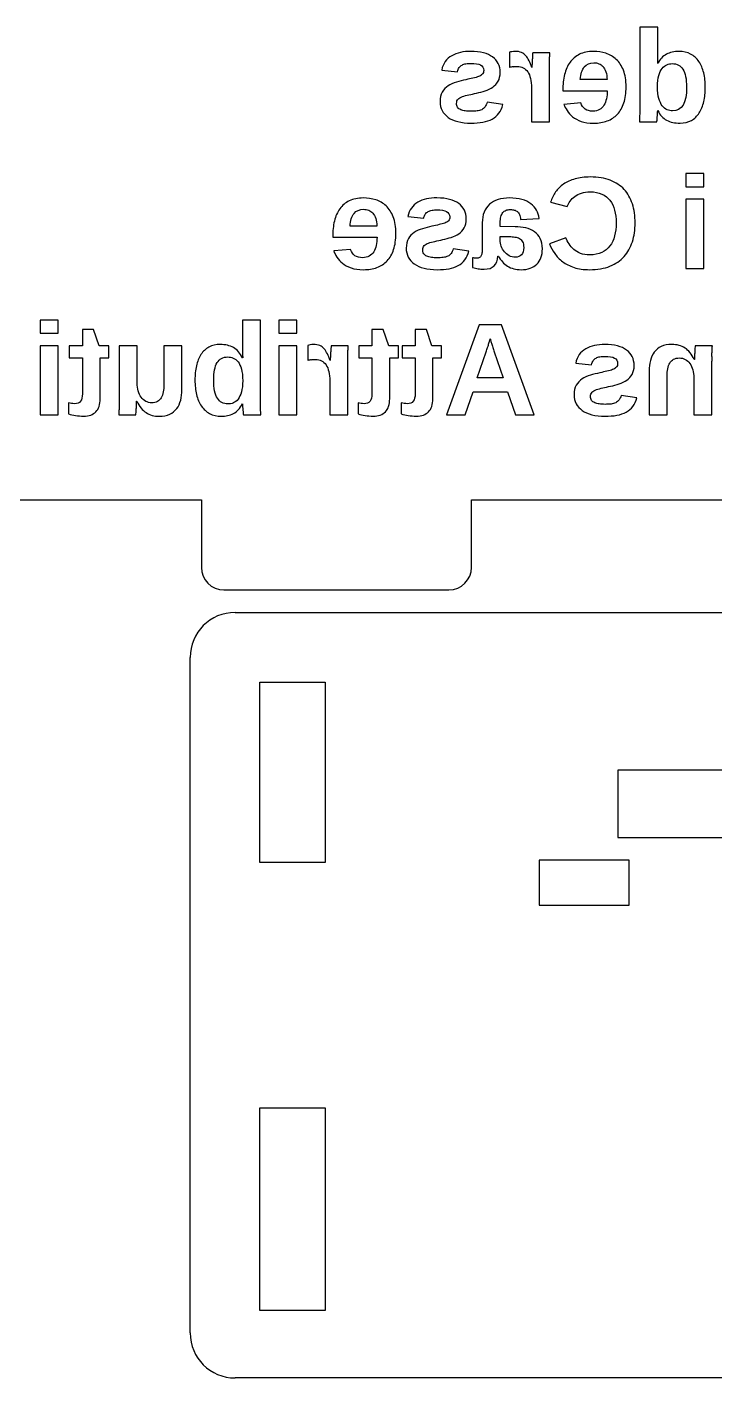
# Model space of a CAD drawing. Header units: millimetres. Extents: x 0 to 185, y 0 to 138.
# Drawn here: x 105 to 135.5, y 0 to 60 of the extents above; entities that cross this region are included whole.
import ezdxf

# ---------------------------------------------------------------- set-up
doc = ezdxf.new("R2010")
doc.units = ezdxf.units.MM
doc.layers.get('0').update_dxf_attribs({"linetype": 'CONTINUOUS', "true_color": 0xffffff})
doc.layers.add('connector cutout', color=1, linetype='CONTINUOUS', true_color=0xff0000)
doc.layers.add('text', color=2, linetype='CONTINUOUS', true_color=0xffff00)

msp = doc.modelspace()

# ---------------------------------------------------------------- linework, layer by layer
for p, q in [((94, 39), (112.7, 39)), ((112.7, 39), (112.7, 36)), ((124.7, 39), (153.3, 39)), ((124.7, 36), (124.7, 39)), ((113.7, 35), (123.7, 35)), ((114.2, 34), (182.2, 34)), ((112.2, 2), (112.2, 32)), ((115.3, 22.9), (115.3, 30.9)), ((115.3, 30.9), (118.2, 30.9)), ((118.2, 30.9), (118.2, 22.9)), ((118.2, 22.9), (115.3, 22.9)), ((115.3, 3), (115.3, 12)), ((115.3, 12), (118.2, 12)), ((118.2, 12), (118.2, 3)), ((118.2, 3), (115.3, 3)), ((182.2, 0), (114.2, 0))]:
    msp.add_line(p, q)
for centre, radius, start, end in [((113.7, 36), 1, 180, 270), ((123.7, 36), 1, 270, 0), ((114.2, 32), 2, 90, 180), ((114.2, 2), 2, 180, 270)]:
    msp.add_arc(centre, radius, start, end)
at = {"layer": 'connector cutout'}
for p, q in [((159.2, 27), (131.2, 27)), ((131.2, 27), (131.2, 24)), ((131.2, 24), (158.2, 24)), ((131.7, 23), (127.7, 23)), ((127.7, 23), (127.7, 21)), ((131.7, 21), (131.7, 23)), ((127.7, 21), (131.7, 21))]:
    msp.add_line(p, q, dxfattribs=at)
at = {"layer": 'text'}
for p, q in [((132.978, 60), (132.18, 60)), ((132.18, 60), (132.18, 56.456)), ((132.978, 58.879), (132.978, 60)), ((126.392, 58.876), (126.392, 58.208)), ((128.183, 58.859), (127.423, 58.859)), ((127.386, 58.203), (127.375, 58.203)), ((132.978, 58.373), (132.972, 58.373)), ((123.375, 58.089), (124.082, 58.015)), ((128.161, 55.787), (128.161, 58.137)), ((130.723, 57.669), (129.531, 57.669)), ((127.363, 57.294), (127.363, 55.787)), ((128.758, 57.192), (128.758, 57.169)), ((128.758, 57.169), (130.729, 57.169)), ((126.095, 56.553), (125.394, 56.658)), ((129.556, 56.63), (128.804, 56.565)), ((132.972, 56.286), (132.983, 56.286)), ((127.363, 55.787), (128.161, 55.787)), ((132.157, 55.787), (132.929, 55.787)), ((135.027, 53.492), (134.229, 53.492)), ((134.229, 53.492), (134.229, 52.904)), ((135.027, 52.904), (135.027, 53.492)), ((134.229, 52.904), (135.027, 52.904)), ((128.217, 52.226), (128.956, 52.024)), ((135.027, 52.351), (134.229, 52.351)), ((134.229, 52.351), (134.229, 49.279)), ((135.027, 49.279), (135.027, 52.351)), ((120.497, 51.161), (119.304, 51.161)), ((121.87, 51.581), (122.577, 51.507)), ((125.179, 51.306), (125.179, 50.187)), ((125.976, 51.142), (125.976, 51.298)), ((126.638, 51.13), (125.976, 51.142)), ((126.879, 51.456), (127.711, 51.496)), ((118.532, 50.684), (118.532, 50.661)), ((118.532, 50.661), (120.502, 50.661)), ((125.976, 50.701), (126.385, 50.695)), ((125.976, 50.545), (125.976, 50.701)), ((128.896, 50.641), (128.166, 50.366)), ((119.33, 50.122), (118.577, 50.057)), ((124.589, 50.045), (123.888, 50.15)), ((125.877, 49.827), (125.894, 49.827)), ((124.75, 49.75), (124.75, 49.318)), ((134.229, 49.279), (135.027, 49.279)), ((106.338, 46.984), (105.54, 46.984)), ((105.54, 46.984), (105.54, 46.396)), ((106.338, 46.396), (106.338, 46.984)), ((115.321, 46.984), (114.523, 46.984)), ((114.523, 46.984), (114.523, 45.809)), ((115.321, 43.472), (115.321, 46.984)), ((116.934, 46.984), (116.136, 46.984)), ((116.136, 46.984), (116.136, 46.396)), ((116.934, 46.396), (116.934, 46.984)), ((105.54, 46.396), (106.338, 46.396)), ((107.913, 46.564), (107.414, 46.564)), ((107.414, 46.564), (107.414, 45.843)), ((108.164, 45.843), (107.913, 46.564)), ((116.136, 46.396), (116.934, 46.396)), ((120.777, 46.564), (120.277, 46.564)), ((120.277, 46.564), (120.277, 45.843)), ((121.027, 45.843), (120.777, 46.564)), ((122.695, 46.564), (122.196, 46.564)), ((122.196, 46.564), (122.196, 45.843)), ((122.945, 45.843), (122.695, 46.564)), ((125.039, 46.771), (123.585, 42.771)), ((126.027, 46.771), (125.039, 46.771)), ((127.486, 42.771), (126.027, 46.771)), ((106.338, 45.843), (105.54, 45.843)), ((105.54, 45.843), (105.54, 42.771)), ((106.338, 42.771), (106.338, 45.843)), ((107.414, 45.843), (106.832, 45.843)), ((106.832, 45.843), (106.832, 45.303)), ((108.592, 45.843), (108.164, 45.843)), ((108.592, 45.303), (108.592, 45.843)), ((109.847, 45.843), (109.049, 45.843)), ((109.049, 45.843), (109.049, 43.458)), ((109.847, 44.196), (109.847, 45.843)), ((111.834, 45.843), (111.037, 45.843)), ((111.037, 45.843), (111.037, 44.119)), ((111.834, 43.892), (111.834, 45.843)), ((116.934, 45.843), (116.136, 45.843)), ((116.136, 45.843), (116.136, 42.771)), ((116.934, 42.771), (116.934, 45.843)), ((117.433, 45.86), (117.433, 45.192)), ((119.224, 45.843), (118.464, 45.843)), ((120.277, 45.843), (119.695, 45.843)), ((119.695, 45.843), (119.695, 45.303)), ((121.455, 45.843), (121.027, 45.843)), ((121.455, 45.303), (121.455, 45.843)), ((122.196, 45.843), (121.613, 45.843)), ((121.613, 45.843), (121.613, 45.303)), ((123.374, 45.843), (122.945, 45.843)), ((123.374, 45.303), (123.374, 45.843)), ((135.401, 45.843), (134.641, 45.843)), ((106.832, 45.303), (107.414, 45.303)), ((107.414, 45.303), (107.414, 43.708)), ((108.203, 43.492), (108.203, 45.303)), ((108.203, 45.303), (108.592, 45.303)), ((114.534, 45.309), (114.523, 45.309)), ((118.427, 45.187), (118.415, 45.187)), ((119.201, 42.771), (119.201, 45.121)), ((119.695, 45.303), (120.277, 45.303)), ((120.277, 45.303), (120.277, 43.708)), ((121.066, 43.492), (121.066, 45.303)), ((121.066, 45.303), (121.455, 45.303)), ((121.613, 45.303), (122.196, 45.303)), ((122.196, 45.303), (122.196, 43.708)), ((122.985, 43.492), (122.985, 45.303)), ((122.985, 45.303), (123.374, 45.303)), ((124.957, 44.423), (125.351, 45.573)), ((125.711, 45.573), (126.106, 44.423)), ((129.329, 45.073), (130.036, 44.999)), ((134.604, 45.232), (134.592, 45.232)), ((135.379, 42.771), (135.379, 45.156)), ((126.106, 44.423), (124.957, 44.423)), ((132.593, 44.722), (132.593, 42.771)), ((133.389, 42.771), (133.389, 44.494)), ((134.581, 44.418), (134.581, 42.771)), ((118.404, 44.279), (118.404, 42.771)), ((106.797, 43.311), (106.797, 42.817)), ((109.821, 43.381), (109.835, 43.381)), ((114.523, 43.265), (114.529, 43.265)), ((119.661, 43.311), (119.661, 42.817)), ((121.579, 43.311), (121.579, 42.817)), ((124.414, 42.771), (124.769, 43.793)), ((124.769, 43.793), (126.293, 43.793)), ((126.293, 43.793), (126.648, 42.771)), ((132.048, 43.537), (131.347, 43.642)), ((105.54, 42.771), (106.338, 42.771)), ((109.027, 42.771), (109.787, 42.771)), ((114.569, 42.771), (115.343, 42.771)), ((116.136, 42.771), (116.934, 42.771)), ((118.404, 42.771), (119.201, 42.771)), ((123.585, 42.771), (124.414, 42.771)), ((126.648, 42.771), (127.486, 42.771)), ((132.593, 42.771), (133.389, 42.771)), ((134.581, 42.771), (135.379, 42.771))]:
    msp.add_line(p, q, dxfattribs=at)
for centre, radius, start, end in [((127.032, 55.316), 2.962, 99.41928, 102.47318), ((139.447, 57.855), 12.068, 176.66383, 177.60149), ((125.174, 50.487), 1.236, 256.10812, 261.47061), ((125.822, 45.807), 11.299, 179.98816, 180.88991), ((113.116, 49.763), 12.933, 341.09733, 342.03277), ((137.947, 49.763), 12.933, 197.96723, 198.90267), ((162.394, 46.999), 47.889, 181.82813, 182.02224), ((118.073, 42.3), 2.962, 99.41928, 102.47318), ((130.488, 44.84), 12.068, 176.66383, 177.60149), ((144.356, 44.947), 9.757, 176.35659, 177.42638), ((151.127, 45.153), 15.748, 179.2462, 179.98987), ((58.931, 45.524), 50.937, 357.21232, 357.41678)]:
    msp.add_arc(centre, radius, start, end, dxfattribs=at)
for points in [[(124.207, 58.871), (124.063, 58.84), (123.934, 58.791), (123.821, 58.724)], [(124.672, 58.918), (124.506, 58.918), (124.351, 58.903), (124.207, 58.871)], [(125.23, 58.854), (125.069, 58.897), (124.883, 58.918), (124.672, 58.918)], [(125.638, 58.67), (125.528, 58.75), (125.392, 58.812), (125.23, 58.854)], [(126.498, 58.905), (126.452, 58.897), (126.417, 58.887), (126.392, 58.876)], [(126.639, 58.918), (126.592, 58.918), (126.545, 58.914), (126.498, 58.905)], [(126.92, 58.868), (126.844, 58.901), (126.751, 58.918), (126.639, 58.918)], [(127.115, 58.726), (127.061, 58.788), (126.996, 58.835), (126.92, 58.868)], [(127.423, 58.859), (127.419, 58.836), (127.415, 58.797), (127.411, 58.741)], [(128.175, 58.741), (128.177, 58.795), (128.18, 58.834), (128.183, 58.859)], [(130.118, 58.915), (129.876, 58.915), (129.669, 58.873), (129.498, 58.789)], [(130.669, 58.833), (130.495, 58.888), (130.312, 58.915), (130.118, 58.915)], [(131.131, 58.564), (130.997, 58.688), (130.843, 58.778), (130.669, 58.833)], [(132.976, 58.731), (132.977, 58.782), (132.978, 58.831), (132.978, 58.879)], [(133.616, 58.884), (133.524, 58.863), (133.437, 58.831), (133.358, 58.788)], [(133.906, 58.915), (133.806, 58.915), (133.709, 58.905), (133.616, 58.884)], [(134.436, 58.796), (134.287, 58.876), (134.111, 58.915), (133.906, 58.915)], [(123.536, 58.467), (123.459, 58.362), (123.406, 58.237), (123.375, 58.089)], [(123.821, 58.724), (123.707, 58.657), (123.612, 58.571), (123.536, 58.467)], [(124.153, 58.199), (124.187, 58.247), (124.229, 58.285), (124.28, 58.313)], [(124.28, 58.313), (124.33, 58.342), (124.388, 58.361), (124.454, 58.372)], [(124.454, 58.372), (124.52, 58.382), (124.593, 58.387), (124.672, 58.387)], [(124.672, 58.387), (124.862, 58.387), (125.004, 58.363), (125.099, 58.315)], [(125.099, 58.315), (125.193, 58.266), (125.241, 58.185), (125.241, 58.072)], [(125.888, 58.377), (125.831, 58.492), (125.748, 58.589), (125.638, 58.67)], [(125.973, 57.987), (125.973, 58.133), (125.945, 58.263), (125.888, 58.377)], [(126.547, 58.238), (126.599, 58.247), (126.661, 58.251), (126.733, 58.251)], [(126.733, 58.251), (126.932, 58.251), (127.086, 58.171), (127.197, 58.01)], [(127.255, 58.502), (127.215, 58.59), (127.168, 58.665), (127.115, 58.726)], [(127.375, 58.203), (127.335, 58.314), (127.295, 58.414), (127.255, 58.502)], [(127.39, 58.36), (127.387, 58.295), (127.386, 58.243), (127.386, 58.203)], [(127.411, 58.741), (127.408, 58.685), (127.404, 58.624), (127.4, 58.558)], [(128.161, 58.137), (128.161, 58.204), (128.161, 58.274), (128.162, 58.347)], [(128.162, 58.347), (128.163, 58.421), (128.165, 58.492), (128.168, 58.559)], [(128.168, 58.559), (128.171, 58.626), (128.173, 58.687), (128.175, 58.741)], [(129.077, 58.435), (128.967, 58.284), (128.887, 58.103), (128.835, 57.892)], [(129.498, 58.789), (129.327, 58.705), (129.187, 58.587), (129.077, 58.435)], [(129.531, 57.669), (129.546, 57.917), (129.606, 58.103), (129.71, 58.227)], [(129.71, 58.227), (129.814, 58.351), (129.954, 58.413), (130.13, 58.413)], [(130.13, 58.413), (130.211, 58.413), (130.287, 58.399), (130.358, 58.372)], [(130.358, 58.372), (130.429, 58.344), (130.491, 58.301), (130.543, 58.241)], [(130.543, 58.241), (130.595, 58.181), (130.637, 58.104), (130.669, 58.01)], [(131.449, 58.078), (131.37, 58.278), (131.264, 58.44), (131.131, 58.564)], [(132.972, 58.373), (132.972, 58.392), (132.973, 58.42), (132.974, 58.457)], [(132.974, 58.457), (132.975, 58.494), (132.975, 58.536), (132.975, 58.583)], [(132.975, 58.583), (132.975, 58.631), (132.975, 58.68), (132.976, 58.731)], [(133.142, 58.62), (133.078, 58.552), (133.023, 58.47), (132.978, 58.373)], [(133.358, 58.788), (133.278, 58.744), (133.206, 58.688), (133.142, 58.62)], [(133.172, 58.162), (133.234, 58.24), (133.304, 58.295), (133.382, 58.326)], [(133.382, 58.326), (133.461, 58.357), (133.541, 58.373), (133.622, 58.373)], [(133.622, 58.373), (133.724, 58.373), (133.815, 58.353), (133.893, 58.313)], [(133.893, 58.313), (133.972, 58.274), (134.038, 58.211), (134.092, 58.126)], [(134.803, 58.465), (134.707, 58.606), (134.584, 58.717), (134.436, 58.796)], [(135.018, 57.962), (134.971, 58.156), (134.9, 58.324), (134.803, 58.465)], [(124.446, 57.658), (124.303, 57.627), (124.164, 57.592), (124.027, 57.551)], [(124.082, 58.015), (124.096, 58.089), (124.119, 58.15), (124.153, 58.199)], [(124.765, 57.73), (124.667, 57.71), (124.561, 57.686), (124.446, 57.658)], [(125.018, 57.801), (124.946, 57.774), (124.862, 57.75), (124.765, 57.73)], [(125.182, 57.905), (125.144, 57.863), (125.089, 57.829), (125.018, 57.801)], [(125.241, 58.072), (125.241, 58.002), (125.221, 57.946), (125.182, 57.905)], [(125.882, 57.588), (125.943, 57.693), (125.973, 57.826), (125.973, 57.987)], [(127.197, 58.01), (127.308, 57.849), (127.363, 57.611), (127.363, 57.294)], [(128.835, 57.892), (128.784, 57.681), (128.758, 57.448), (128.758, 57.192)], [(130.669, 58.01), (130.702, 57.915), (130.72, 57.801), (130.723, 57.669)], [(131.567, 57.337), (131.567, 57.63), (131.527, 57.877), (131.449, 58.078)], [(132.966, 57.339), (132.966, 57.542), (132.985, 57.71), (133.023, 57.844)], [(133.023, 57.844), (133.061, 57.977), (133.111, 58.083), (133.172, 58.162)], [(134.092, 58.126), (134.146, 58.041), (134.186, 57.932), (134.214, 57.8)], [(134.214, 57.8), (134.241, 57.667), (134.255, 57.507), (134.255, 57.32)], [(135.087, 57.32), (135.087, 57.553), (135.064, 57.767), (135.018, 57.962)], [(123.402, 57.11), (123.337, 56.998), (123.304, 56.856), (123.304, 56.684)], [(123.66, 57.384), (123.553, 57.313), (123.467, 57.222), (123.402, 57.11)], [(124.027, 57.551), (123.889, 57.51), (123.767, 57.455), (123.66, 57.384)], [(124.58, 56.989), (124.689, 57.011), (124.805, 57.036), (124.928, 57.064)], [(124.928, 57.064), (125.057, 57.093), (125.184, 57.127), (125.309, 57.167)], [(125.309, 57.167), (125.434, 57.206), (125.545, 57.26), (125.644, 57.329)], [(125.644, 57.329), (125.742, 57.397), (125.821, 57.483), (125.882, 57.588)], [(130.729, 57.169), (130.729, 57.041), (130.717, 56.921), (130.695, 56.81)], [(131.467, 56.629), (131.534, 56.83), (131.567, 57.066), (131.567, 57.337)], [(133.024, 56.827), (132.986, 56.964), (132.966, 57.135), (132.966, 57.339)], [(134.255, 57.32), (134.255, 56.623), (134.046, 56.275), (133.628, 56.275)], [(135.02, 56.685), (135.065, 56.879), (135.087, 57.091), (135.087, 57.32)], [(123.304, 56.684), (123.304, 56.536), (123.335, 56.404), (123.397, 56.286)], [(124.037, 56.61), (124.037, 56.689), (124.06, 56.752), (124.106, 56.799)], [(124.085, 56.435), (124.053, 56.482), (124.037, 56.54), (124.037, 56.61)], [(124.22, 56.328), (124.162, 56.353), (124.117, 56.389), (124.085, 56.435)], [(124.106, 56.799), (124.153, 56.845), (124.216, 56.883), (124.296, 56.913)], [(124.296, 56.913), (124.377, 56.942), (124.471, 56.967), (124.58, 56.989)], [(125.3, 56.451), (125.261, 56.398), (125.211, 56.357), (125.152, 56.329)], [(125.394, 56.658), (125.371, 56.573), (125.34, 56.504), (125.3, 56.451)], [(125.916, 56.167), (125.995, 56.272), (126.055, 56.4), (126.095, 56.553)], [(128.804, 56.565), (128.838, 56.478), (128.886, 56.385), (128.947, 56.286)], [(129.747, 56.353), (129.658, 56.413), (129.594, 56.505), (129.556, 56.63)], [(130.584, 56.523), (130.533, 56.443), (130.467, 56.379), (130.385, 56.333)], [(130.695, 56.81), (130.672, 56.699), (130.635, 56.604), (130.584, 56.523)], [(131.18, 56.126), (131.305, 56.26), (131.401, 56.427), (131.467, 56.629)], [(132.18, 56.456), (132.18, 56.307), (132.177, 56.174), (132.171, 56.058)], [(133.176, 56.499), (133.114, 56.581), (133.063, 56.69), (133.024, 56.827)], [(133.389, 56.326), (133.31, 56.36), (133.239, 56.418), (133.176, 56.499)], [(134.816, 56.182), (134.908, 56.324), (134.976, 56.491), (135.02, 56.685)], [(123.397, 56.286), (123.458, 56.169), (123.548, 56.069), (123.665, 55.987)], [(123.665, 55.987), (123.782, 55.905), (123.926, 55.841), (124.096, 55.797)], [(124.424, 56.274), (124.346, 56.284), (124.278, 56.302), (124.22, 56.328)], [(124.679, 56.258), (124.588, 56.258), (124.503, 56.263), (124.424, 56.274)], [(124.946, 56.272), (124.868, 56.263), (124.779, 56.258), (124.679, 56.258)], [(125.152, 56.329), (125.094, 56.3), (125.025, 56.281), (124.946, 56.272)], [(125.207, 55.773), (125.364, 55.801), (125.501, 55.848), (125.619, 55.913)], [(125.619, 55.913), (125.738, 55.978), (125.836, 56.063), (125.916, 56.167)], [(128.947, 56.286), (129.009, 56.188), (129.091, 56.098), (129.193, 56.015)], [(129.193, 56.015), (129.295, 55.933), (129.422, 55.865), (129.575, 55.811)], [(129.575, 55.811), (129.727, 55.757), (129.912, 55.73), (130.13, 55.73)], [(130.09, 56.264), (129.95, 56.264), (129.835, 56.294), (129.747, 56.353)], [(130.385, 56.333), (130.304, 56.287), (130.206, 56.264), (130.09, 56.264)], [(130.13, 55.73), (130.351, 55.73), (130.551, 55.763), (130.728, 55.828)], [(130.728, 55.828), (130.905, 55.893), (131.055, 55.993), (131.18, 56.126)], [(132.171, 56.058), (132.166, 55.942), (132.161, 55.851), (132.157, 55.787)], [(132.929, 55.787), (132.933, 55.802), (132.937, 55.829), (132.942, 55.867)], [(132.942, 55.867), (132.947, 55.906), (132.951, 55.95), (132.956, 56)], [(132.956, 56), (132.961, 56.049), (132.965, 56.099), (132.968, 56.15)], [(132.968, 56.15), (132.971, 56.201), (132.972, 56.247), (132.972, 56.286)], [(132.983, 56.286), (133.076, 56.088), (133.205, 55.945), (133.371, 55.859)], [(133.371, 55.859), (133.537, 55.773), (133.735, 55.73), (133.966, 55.73)], [(133.628, 56.275), (133.548, 56.275), (133.469, 56.292), (133.389, 56.326)], [(133.966, 55.73), (134.159, 55.73), (134.326, 55.77), (134.467, 55.849)], [(134.467, 55.849), (134.608, 55.929), (134.724, 56.04), (134.816, 56.182)], [(124.096, 55.797), (124.266, 55.752), (124.461, 55.73), (124.679, 55.73)], [(124.679, 55.73), (124.873, 55.73), (125.049, 55.744), (125.207, 55.773)], [(128.793, 53.025), (128.65, 52.926), (128.532, 52.808), (128.438, 52.673)], [(129.301, 53.256), (129.105, 53.201), (128.936, 53.124), (128.793, 53.025)], [(129.986, 53.339), (129.725, 53.339), (129.496, 53.311), (129.301, 53.256)], [(130.865, 53.195), (130.616, 53.291), (130.323, 53.339), (129.986, 53.339)], [(131.483, 52.787), (131.32, 52.963), (131.114, 53.1), (130.865, 53.195)], [(119.272, 52.281), (119.1, 52.197), (118.96, 52.079), (118.85, 51.927)], [(119.892, 52.407), (119.65, 52.407), (119.443, 52.365), (119.272, 52.281)], [(120.443, 52.325), (120.269, 52.38), (120.085, 52.407), (119.892, 52.407)], [(120.904, 52.057), (120.771, 52.181), (120.617, 52.27), (120.443, 52.325)], [(122.315, 52.216), (122.202, 52.149), (122.107, 52.063), (122.03, 51.959)], [(122.701, 52.363), (122.557, 52.332), (122.429, 52.283), (122.315, 52.216)], [(123.167, 52.41), (123.001, 52.41), (122.845, 52.395), (122.701, 52.363)], [(123.725, 52.346), (123.563, 52.389), (123.377, 52.41), (123.167, 52.41)], [(124.132, 52.162), (124.022, 52.242), (123.886, 52.304), (123.725, 52.346)], [(125.88, 52.337), (125.73, 52.289), (125.604, 52.219), (125.5, 52.125)], [(126.391, 52.407), (126.2, 52.407), (126.029, 52.384), (125.88, 52.337)], [(126.94, 52.341), (126.784, 52.385), (126.601, 52.407), (126.391, 52.407)], [(127.335, 52.152), (127.228, 52.233), (127.096, 52.296), (126.94, 52.341)], [(128.438, 52.673), (128.344, 52.538), (128.27, 52.389), (128.217, 52.226)], [(128.956, 52.024), (128.982, 52.109), (129.023, 52.191), (129.078, 52.27)], [(129.078, 52.27), (129.133, 52.348), (129.202, 52.418), (129.287, 52.479)], [(129.287, 52.479), (129.371, 52.539), (129.47, 52.588), (129.583, 52.625)], [(129.583, 52.625), (129.697, 52.662), (129.825, 52.68), (129.969, 52.68)], [(129.969, 52.68), (130.172, 52.68), (130.346, 52.647), (130.492, 52.582)], [(130.492, 52.582), (130.637, 52.517), (130.757, 52.424), (130.851, 52.303)], [(130.851, 52.303), (130.945, 52.181), (131.014, 52.036), (131.058, 51.866)], [(131.847, 52.143), (131.767, 52.395), (131.645, 52.61), (131.483, 52.787)], [(118.85, 51.927), (118.741, 51.776), (118.66, 51.595), (118.609, 51.384)], [(119.304, 51.161), (119.319, 51.409), (119.379, 51.595), (119.483, 51.719)], [(119.483, 51.719), (119.587, 51.843), (119.727, 51.905), (119.903, 51.905)], [(119.903, 51.905), (119.985, 51.905), (120.061, 51.891), (120.132, 51.864)], [(120.132, 51.864), (120.203, 51.836), (120.264, 51.793), (120.316, 51.733)], [(120.316, 51.733), (120.368, 51.674), (120.411, 51.596), (120.443, 51.502)], [(121.222, 51.57), (121.144, 51.77), (121.038, 51.933), (120.904, 52.057)], [(122.03, 51.959), (121.953, 51.855), (121.9, 51.729), (121.87, 51.581)], [(122.577, 51.507), (122.59, 51.581), (122.614, 51.643), (122.648, 51.691)], [(122.648, 51.691), (122.682, 51.739), (122.724, 51.777), (122.774, 51.805)], [(122.774, 51.805), (122.824, 51.834), (122.882, 51.853), (122.948, 51.864)], [(122.948, 51.864), (123.014, 51.874), (123.087, 51.879), (123.167, 51.879)], [(123.167, 51.879), (123.356, 51.879), (123.498, 51.855), (123.593, 51.807)], [(123.593, 51.807), (123.688, 51.758), (123.735, 51.678), (123.735, 51.564)], [(124.382, 51.869), (124.325, 51.984), (124.242, 52.081), (124.132, 52.162)], [(124.467, 51.479), (124.467, 51.625), (124.439, 51.755), (124.382, 51.869)], [(125.261, 51.78), (125.206, 51.644), (125.179, 51.486), (125.179, 51.306)], [(125.5, 52.125), (125.396, 52.031), (125.316, 51.916), (125.261, 51.78)], [(126.006, 51.577), (126.026, 51.652), (126.055, 51.713), (126.093, 51.76)], [(126.093, 51.76), (126.131, 51.807), (126.177, 51.841), (126.233, 51.861)], [(126.233, 51.861), (126.289, 51.881), (126.353, 51.891), (126.425, 51.891)], [(126.425, 51.891), (126.491, 51.891), (126.55, 51.884), (126.602, 51.871)], [(126.602, 51.871), (126.654, 51.857), (126.699, 51.834), (126.737, 51.801)], [(126.737, 51.801), (126.775, 51.768), (126.806, 51.723), (126.83, 51.668)], [(126.83, 51.668), (126.853, 51.612), (126.87, 51.542), (126.879, 51.456)], [(127.586, 51.864), (127.525, 51.975), (127.442, 52.071), (127.335, 52.152)], [(127.711, 51.496), (127.688, 51.63), (127.647, 51.753), (127.586, 51.864)], [(131.058, 51.866), (131.102, 51.697), (131.125, 51.507), (131.125, 51.298)], [(131.968, 51.298), (131.968, 51.61), (131.928, 51.892), (131.847, 52.143)], [(118.609, 51.384), (118.557, 51.173), (118.532, 50.94), (118.532, 50.684)], [(120.443, 51.502), (120.475, 51.407), (120.493, 51.293), (120.497, 51.161)], [(121.34, 50.829), (121.34, 51.122), (121.301, 51.369), (121.222, 51.57)], [(122.521, 51.043), (122.384, 51.002), (122.262, 50.947), (122.155, 50.876)], [(122.94, 51.15), (122.798, 51.119), (122.658, 51.084), (122.521, 51.043)], [(123.259, 51.222), (123.162, 51.203), (123.055, 51.178), (122.94, 51.15)], [(123.512, 51.293), (123.441, 51.266), (123.356, 51.242), (123.259, 51.222)], [(123.677, 51.397), (123.638, 51.355), (123.583, 51.321), (123.512, 51.293)], [(123.735, 51.564), (123.735, 51.494), (123.716, 51.438), (123.677, 51.397)], [(124.138, 50.821), (124.236, 50.889), (124.316, 50.975), (124.376, 51.08)], [(124.376, 51.08), (124.437, 51.185), (124.467, 51.318), (124.467, 51.479)], [(125.976, 51.298), (125.976, 51.409), (125.986, 51.503), (126.006, 51.577)], [(127.109, 51.075), (126.961, 51.11), (126.804, 51.128), (126.638, 51.13)], [(127.495, 50.907), (127.385, 50.984), (127.256, 51.04), (127.109, 51.075)], [(131.125, 51.298), (131.125, 51.089), (131.102, 50.898), (131.058, 50.725)], [(131.847, 50.465), (131.928, 50.719), (131.968, 50.996), (131.968, 51.298)], [(120.502, 50.661), (120.502, 50.533), (120.491, 50.413), (120.468, 50.302)], [(121.241, 50.121), (121.307, 50.322), (121.34, 50.558), (121.34, 50.829)], [(121.896, 50.602), (121.831, 50.49), (121.799, 50.348), (121.799, 50.176)], [(122.155, 50.876), (122.048, 50.805), (121.962, 50.714), (121.896, 50.602)], [(122.601, 50.291), (122.647, 50.337), (122.71, 50.375), (122.791, 50.405)], [(122.791, 50.405), (122.871, 50.434), (122.966, 50.46), (123.074, 50.481)], [(123.074, 50.481), (123.183, 50.503), (123.299, 50.528), (123.422, 50.556)], [(123.422, 50.556), (123.551, 50.585), (123.678, 50.619), (123.803, 50.659)], [(123.803, 50.659), (123.928, 50.699), (124.04, 50.753), (124.138, 50.821)], [(126.025, 50.261), (125.993, 50.354), (125.976, 50.448), (125.976, 50.545)], [(126.385, 50.695), (126.47, 50.692), (126.551, 50.685), (126.628, 50.674)], [(126.628, 50.674), (126.705, 50.664), (126.772, 50.642), (126.83, 50.609)], [(126.83, 50.609), (126.887, 50.576), (126.933, 50.528), (126.967, 50.465)], [(126.967, 50.465), (127.001, 50.403), (127.018, 50.318), (127.018, 50.21)], [(127.755, 50.606), (127.692, 50.73), (127.605, 50.83), (127.495, 50.907)], [(127.85, 50.148), (127.85, 50.329), (127.818, 50.482), (127.755, 50.606)], [(129.034, 50.366), (128.978, 50.457), (128.932, 50.549), (128.896, 50.641)], [(131.058, 50.725), (131.014, 50.552), (130.944, 50.403), (130.85, 50.278)], [(131.478, 49.808), (131.644, 49.993), (131.767, 50.212), (131.847, 50.465)], [(118.577, 50.057), (118.611, 49.97), (118.659, 49.877), (118.721, 49.779)], [(119.52, 49.845), (119.431, 49.905), (119.368, 49.997), (119.33, 50.122)], [(119.864, 49.756), (119.723, 49.756), (119.609, 49.786), (119.52, 49.845)], [(120.159, 49.825), (120.077, 49.779), (119.979, 49.756), (119.864, 49.756)], [(120.357, 50.015), (120.306, 49.935), (120.24, 49.872), (120.159, 49.825)], [(120.468, 50.302), (120.445, 50.191), (120.408, 50.096), (120.357, 50.015)], [(120.954, 49.618), (121.079, 49.752), (121.174, 49.919), (121.241, 50.121)], [(121.799, 50.176), (121.799, 50.029), (121.829, 49.896), (121.891, 49.779)], [(122.531, 50.102), (122.531, 50.181), (122.554, 50.244), (122.601, 50.291)], [(122.579, 49.927), (122.547, 49.974), (122.531, 50.032), (122.531, 50.102)], [(122.714, 49.82), (122.657, 49.845), (122.612, 49.881), (122.579, 49.927)], [(122.919, 49.766), (122.84, 49.776), (122.772, 49.794), (122.714, 49.82)], [(123.647, 49.821), (123.588, 49.792), (123.519, 49.774), (123.441, 49.764)], [(123.795, 49.943), (123.755, 49.89), (123.706, 49.849), (123.647, 49.821)], [(123.888, 50.15), (123.866, 50.065), (123.834, 49.996), (123.795, 49.943)], [(124.41, 49.659), (124.49, 49.764), (124.549, 49.892), (124.589, 50.045)], [(125.132, 49.851), (125.113, 49.812), (125.088, 49.783), (125.055, 49.763)], [(125.169, 49.994), (125.162, 49.937), (125.15, 49.89), (125.132, 49.851)], [(125.179, 50.187), (125.179, 50.115), (125.175, 50.051), (125.169, 49.994)], [(125.705, 49.392), (125.801, 49.491), (125.858, 49.635), (125.877, 49.827)], [(125.894, 49.827), (126, 49.635), (126.136, 49.487), (126.301, 49.381)], [(126.159, 50.016), (126.102, 50.087), (126.057, 50.169), (126.025, 50.261)], [(126.371, 49.844), (126.288, 49.887), (126.217, 49.945), (126.159, 50.016)], [(126.649, 49.778), (126.547, 49.778), (126.454, 49.8), (126.371, 49.844)], [(126.917, 49.885), (126.85, 49.814), (126.761, 49.778), (126.649, 49.778)], [(127.018, 50.21), (127.018, 50.064), (126.985, 49.956), (126.917, 49.885)], [(127.785, 49.753), (127.828, 49.868), (127.85, 50), (127.85, 50.148)], [(128.166, 50.366), (128.225, 50.222), (128.302, 50.081), (128.397, 49.943)], [(128.397, 49.943), (128.491, 49.805), (128.609, 49.683), (128.751, 49.577)], [(129.244, 50.122), (129.159, 50.194), (129.089, 50.275), (129.034, 50.366)], [(129.542, 49.947), (129.427, 49.992), (129.328, 50.05), (129.244, 50.122)], [(129.949, 49.88), (129.792, 49.88), (129.656, 49.903), (129.542, 49.947)], [(130.485, 49.986), (130.336, 49.916), (130.158, 49.88), (129.949, 49.88)], [(130.85, 50.278), (130.755, 50.153), (130.633, 50.056), (130.485, 49.986)], [(130.85, 49.377), (131.103, 49.48), (131.313, 49.624), (131.478, 49.808)], [(118.721, 49.779), (118.782, 49.68), (118.864, 49.59), (118.966, 49.507)], [(118.966, 49.507), (119.069, 49.425), (119.196, 49.357), (119.348, 49.303)], [(119.348, 49.303), (119.501, 49.249), (119.686, 49.222), (119.903, 49.222)], [(119.903, 49.222), (120.125, 49.222), (120.324, 49.255), (120.501, 49.32)], [(120.501, 49.32), (120.678, 49.385), (120.829, 49.485), (120.954, 49.618)], [(121.891, 49.779), (121.953, 49.661), (122.042, 49.561), (122.159, 49.479)], [(122.159, 49.479), (122.276, 49.397), (122.42, 49.334), (122.59, 49.289)], [(122.59, 49.289), (122.761, 49.245), (122.955, 49.222), (123.173, 49.222)], [(123.173, 49.75), (123.082, 49.75), (122.997, 49.756), (122.919, 49.766)], [(123.441, 49.764), (123.362, 49.755), (123.273, 49.75), (123.173, 49.75)], [(123.173, 49.222), (123.368, 49.222), (123.544, 49.236), (123.701, 49.265)], [(123.701, 49.265), (123.858, 49.293), (123.996, 49.34), (124.114, 49.405)], [(124.114, 49.405), (124.232, 49.47), (124.331, 49.555), (124.41, 49.659)], [(124.926, 49.733), (124.865, 49.733), (124.807, 49.739), (124.75, 49.75)], [(124.75, 49.318), (124.797, 49.307), (124.84, 49.297), (124.878, 49.287)], [(125.055, 49.763), (125.022, 49.743), (124.979, 49.733), (124.926, 49.733)], [(124.991, 49.265), (125.029, 49.259), (125.069, 49.254), (125.112, 49.251)], [(125.112, 49.251), (125.155, 49.247), (125.204, 49.245), (125.261, 49.245)], [(125.261, 49.245), (125.461, 49.245), (125.609, 49.294), (125.705, 49.392)], [(126.301, 49.381), (126.467, 49.275), (126.668, 49.222), (126.904, 49.222)], [(126.904, 49.222), (127.052, 49.222), (127.184, 49.243), (127.301, 49.283)], [(127.301, 49.283), (127.417, 49.324), (127.516, 49.384), (127.597, 49.462)], [(127.597, 49.462), (127.679, 49.541), (127.741, 49.638), (127.785, 49.753)], [(128.751, 49.577), (128.893, 49.471), (129.062, 49.385), (129.258, 49.32)], [(129.258, 49.32), (129.454, 49.255), (129.684, 49.222), (129.949, 49.222)], [(129.949, 49.222), (130.296, 49.222), (130.596, 49.274), (130.85, 49.377)], [(113.033, 45.782), (112.891, 45.703), (112.774, 45.593), (112.682, 45.452)], [(113.54, 45.9), (113.344, 45.9), (113.174, 45.86), (113.033, 45.782)], [(114.126, 45.763), (113.957, 45.854), (113.762, 45.9), (113.54, 45.9)], [(114.523, 45.309), (114.427, 45.521), (114.294, 45.672), (114.126, 45.763)], [(114.524, 45.631), (114.525, 45.573), (114.527, 45.52), (114.529, 45.471)], [(117.539, 45.89), (117.493, 45.881), (117.457, 45.871), (117.433, 45.86)], [(117.68, 45.902), (117.632, 45.902), (117.585, 45.898), (117.539, 45.89)], [(117.961, 45.852), (117.885, 45.886), (117.791, 45.902), (117.68, 45.902)], [(118.155, 45.71), (118.102, 45.772), (118.037, 45.819), (117.961, 45.852)], [(118.296, 45.486), (118.256, 45.574), (118.209, 45.649), (118.155, 45.71)], [(118.452, 45.725), (118.448, 45.669), (118.445, 45.608), (118.441, 45.542)], [(118.464, 45.843), (118.46, 45.82), (118.456, 45.781), (118.452, 45.725)], [(119.209, 45.543), (119.212, 45.61), (119.214, 45.671), (119.216, 45.725)], [(119.216, 45.725), (119.218, 45.779), (119.22, 45.818), (119.224, 45.843)], [(125.418, 45.773), (125.44, 45.841), (125.459, 45.902), (125.475, 45.958)], [(125.475, 45.958), (125.491, 46.013), (125.504, 46.059), (125.514, 46.095)], [(125.514, 46.095), (125.524, 46.131), (125.531, 46.151), (125.533, 46.155)], [(125.533, 46.155), (125.535, 46.15), (125.54, 46.129), (125.55, 46.093)], [(125.55, 46.093), (125.559, 46.057), (125.572, 46.011), (125.588, 45.956)], [(125.588, 45.956), (125.604, 45.902), (125.623, 45.841), (125.645, 45.773)], [(129.774, 45.708), (129.661, 45.641), (129.566, 45.555), (129.489, 45.451)], [(130.16, 45.856), (130.016, 45.824), (129.888, 45.775), (129.774, 45.708)], [(130.626, 45.902), (130.46, 45.902), (130.304, 45.887), (130.16, 45.856)], [(131.184, 45.839), (131.022, 45.881), (130.836, 45.902), (130.626, 45.902)], [(131.591, 45.654), (131.481, 45.735), (131.345, 45.796), (131.184, 45.839)], [(131.841, 45.361), (131.784, 45.476), (131.701, 45.573), (131.591, 45.654)], [(133.134, 45.812), (133.007, 45.751), (132.903, 45.668), (132.822, 45.562)], [(133.604, 45.902), (133.419, 45.902), (133.262, 45.872), (133.134, 45.812)], [(134.186, 45.743), (134.024, 45.849), (133.83, 45.902), (133.604, 45.902)], [(134.592, 45.232), (134.484, 45.467), (134.349, 45.637), (134.186, 45.743)], [(134.629, 45.734), (134.626, 45.683), (134.622, 45.628), (134.618, 45.567)], [(134.641, 45.843), (134.637, 45.82), (134.633, 45.784), (134.629, 45.734)], [(135.386, 45.56), (135.389, 45.624), (135.391, 45.681), (135.393, 45.731)], [(135.393, 45.731), (135.395, 45.781), (135.397, 45.818), (135.401, 45.843)], [(112.682, 45.452), (112.59, 45.311), (112.523, 45.144), (112.479, 44.951)], [(113.245, 44.318), (113.245, 44.667), (113.297, 44.925), (113.399, 45.093)], [(113.399, 45.093), (113.501, 45.261), (113.659, 45.346), (113.873, 45.346)], [(113.873, 45.346), (113.954, 45.346), (114.035, 45.33), (114.114, 45.298)], [(114.114, 45.298), (114.194, 45.266), (114.265, 45.209), (114.327, 45.129)], [(114.327, 45.129), (114.389, 45.049), (114.44, 44.941), (114.478, 44.805)], [(117.588, 45.222), (117.64, 45.231), (117.702, 45.235), (117.773, 45.235)], [(117.773, 45.235), (117.972, 45.235), (118.127, 45.155), (118.238, 44.994)], [(118.415, 45.187), (118.375, 45.299), (118.335, 45.398), (118.296, 45.486)], [(118.431, 45.345), (118.428, 45.279), (118.427, 45.227), (118.427, 45.187)], [(119.201, 45.121), (119.201, 45.188), (119.202, 45.258), (119.203, 45.332)], [(119.203, 45.332), (119.204, 45.405), (119.206, 45.476), (119.209, 45.543)], [(129.489, 45.451), (129.412, 45.347), (129.359, 45.221), (129.329, 45.073)], [(130.036, 44.999), (130.049, 45.074), (130.073, 45.135), (130.107, 45.183)], [(130.107, 45.183), (130.141, 45.231), (130.183, 45.269), (130.233, 45.298)], [(130.233, 45.298), (130.283, 45.326), (130.341, 45.345), (130.407, 45.356)], [(130.407, 45.356), (130.474, 45.366), (130.546, 45.371), (130.626, 45.371)], [(130.626, 45.371), (130.815, 45.371), (130.957, 45.347), (131.052, 45.299)], [(131.052, 45.299), (131.147, 45.251), (131.194, 45.17), (131.194, 45.056)], [(131.194, 45.056), (131.194, 44.986), (131.175, 44.93), (131.136, 44.889)], [(131.926, 44.971), (131.926, 45.117), (131.898, 45.247), (131.841, 45.361)], [(132.648, 45.187), (132.611, 45.043), (132.593, 44.888), (132.593, 44.722)], [(132.822, 45.562), (132.742, 45.456), (132.684, 45.331), (132.648, 45.187)], [(133.417, 44.822), (133.436, 44.921), (133.467, 45.006), (133.51, 45.077)], [(133.51, 45.077), (133.554, 45.149), (133.611, 45.204), (133.681, 45.244)], [(133.681, 45.244), (133.751, 45.283), (133.836, 45.303), (133.936, 45.303)], [(133.936, 45.303), (134.033, 45.303), (134.121, 45.282), (134.199, 45.239)], [(134.199, 45.239), (134.278, 45.197), (134.346, 45.136), (134.402, 45.058)], [(134.402, 45.058), (134.459, 44.979), (134.503, 44.886), (134.534, 44.777)], [(134.608, 45.385), (134.605, 45.325), (134.604, 45.274), (134.604, 45.232)], [(135.38, 45.36), (135.381, 45.43), (135.383, 45.497), (135.386, 45.56)], [(112.479, 44.951), (112.435, 44.758), (112.414, 44.547), (112.414, 44.318)], [(114.478, 44.805), (114.516, 44.67), (114.534, 44.499), (114.534, 44.293)], [(118.238, 44.994), (118.348, 44.833), (118.404, 44.595), (118.404, 44.279)], [(129.98, 44.535), (129.843, 44.495), (129.721, 44.439), (129.614, 44.368)], [(130.399, 44.642), (130.257, 44.611), (130.117, 44.576), (129.98, 44.535)], [(130.718, 44.714), (130.621, 44.695), (130.514, 44.67), (130.399, 44.642)], [(130.971, 44.785), (130.9, 44.758), (130.816, 44.734), (130.718, 44.714)], [(131.136, 44.889), (131.097, 44.847), (131.042, 44.813), (130.971, 44.785)], [(131.597, 44.313), (131.695, 44.381), (131.775, 44.467), (131.835, 44.572)], [(131.835, 44.572), (131.896, 44.677), (131.926, 44.81), (131.926, 44.971)], [(133.389, 44.494), (133.389, 44.613), (133.398, 44.723), (133.417, 44.822)], [(134.534, 44.777), (134.565, 44.668), (134.581, 44.548), (134.581, 44.418)], [(109.894, 43.837), (109.863, 43.946), (109.847, 44.065), (109.847, 44.196)], [(110.026, 43.556), (109.969, 43.634), (109.925, 43.728), (109.894, 43.837)], [(111.037, 44.119), (111.037, 44), (111.027, 43.891), (111.008, 43.792)], [(111.78, 43.427), (111.816, 43.57), (111.834, 43.726), (111.834, 43.892)], [(112.414, 44.318), (112.414, 44.085), (112.437, 43.871), (112.483, 43.675)], [(113.41, 43.51), (113.3, 43.678), (113.245, 43.947), (113.245, 44.318)], [(114.534, 44.293), (114.534, 44.092), (114.516, 43.926), (114.478, 43.793)], [(129.355, 44.094), (129.29, 43.982), (129.258, 43.84), (129.258, 43.668)], [(129.614, 44.368), (129.507, 44.297), (129.421, 44.206), (129.355, 44.094)], [(130.06, 43.783), (130.106, 43.83), (130.169, 43.867), (130.25, 43.897)], [(130.25, 43.897), (130.33, 43.926), (130.425, 43.952), (130.533, 43.973)], [(130.533, 43.973), (130.642, 43.995), (130.758, 44.02), (130.881, 44.048)], [(130.881, 44.048), (131.01, 44.077), (131.137, 44.111), (131.262, 44.151)], [(131.262, 44.151), (131.387, 44.191), (131.499, 44.245), (131.597, 44.313)], [(106.931, 43.282), (106.892, 43.29), (106.847, 43.299), (106.797, 43.311)], [(107.065, 43.27), (107.015, 43.27), (106.971, 43.274), (106.931, 43.282)], [(107.329, 43.377), (107.272, 43.306), (107.184, 43.27), (107.065, 43.27)], [(107.414, 43.708), (107.414, 43.558), (107.386, 43.448), (107.329, 43.377)], [(108.013, 42.912), (108.14, 43.039), (108.203, 43.233), (108.203, 43.492)], [(109.048, 43.255), (109.047, 43.184), (109.045, 43.117), (109.042, 43.053)], [(109.049, 43.458), (109.049, 43.394), (109.049, 43.326), (109.048, 43.255)], [(109.817, 43.228), (109.82, 43.288), (109.821, 43.34), (109.821, 43.381)], [(109.835, 43.381), (109.942, 43.148), (110.077, 42.979), (110.24, 42.873)], [(110.229, 43.374), (110.15, 43.417), (110.082, 43.477), (110.026, 43.556)], [(110.492, 43.311), (110.395, 43.311), (110.307, 43.332), (110.229, 43.374)], [(110.746, 43.37), (110.677, 43.33), (110.592, 43.311), (110.492, 43.311)], [(110.915, 43.536), (110.871, 43.465), (110.815, 43.41), (110.746, 43.37)], [(111.008, 43.792), (110.989, 43.692), (110.958, 43.607), (110.915, 43.536)], [(111.606, 43.053), (111.686, 43.158), (111.744, 43.283), (111.78, 43.427)], [(112.483, 43.675), (112.529, 43.479), (112.601, 43.31), (112.697, 43.167)], [(113.878, 43.259), (113.676, 43.259), (113.52, 43.343), (113.41, 43.51)], [(114.12, 43.307), (114.04, 43.275), (113.96, 43.259), (113.878, 43.259)], [(114.33, 43.475), (114.269, 43.395), (114.199, 43.339), (114.12, 43.307)], [(114.478, 43.793), (114.44, 43.66), (114.39, 43.554), (114.33, 43.475)], [(114.347, 43.007), (114.415, 43.077), (114.474, 43.163), (114.523, 43.265)], [(114.529, 43.265), (114.529, 43.225), (114.53, 43.18), (114.533, 43.129)], [(115.328, 43.053), (115.323, 43.175), (115.321, 43.315), (115.321, 43.472)], [(119.795, 43.282), (119.755, 43.29), (119.71, 43.299), (119.661, 43.311)], [(119.928, 43.27), (119.879, 43.27), (119.834, 43.274), (119.795, 43.282)], [(120.192, 43.377), (120.135, 43.306), (120.047, 43.27), (119.928, 43.27)], [(120.277, 43.708), (120.277, 43.558), (120.249, 43.448), (120.192, 43.377)], [(120.876, 42.912), (121.003, 43.039), (121.066, 43.233), (121.066, 43.492)], [(121.713, 43.282), (121.673, 43.29), (121.629, 43.299), (121.579, 43.311)], [(121.846, 43.27), (121.797, 43.27), (121.753, 43.274), (121.713, 43.282)], [(122.111, 43.377), (122.054, 43.306), (121.966, 43.27), (121.846, 43.27)], [(122.196, 43.708), (122.196, 43.558), (122.167, 43.448), (122.111, 43.377)], [(122.795, 42.912), (122.921, 43.039), (122.985, 43.233), (122.985, 43.492)], [(129.258, 43.668), (129.258, 43.521), (129.288, 43.388), (129.35, 43.271)], [(129.35, 43.271), (129.412, 43.153), (129.501, 43.053), (129.618, 42.971)], [(129.99, 43.594), (129.99, 43.673), (130.013, 43.736), (130.06, 43.783)], [(130.038, 43.42), (130.006, 43.466), (129.99, 43.524), (129.99, 43.594)], [(130.173, 43.312), (130.116, 43.337), (130.071, 43.373), (130.038, 43.42)], [(130.378, 43.258), (130.299, 43.268), (130.231, 43.286), (130.173, 43.312)], [(130.632, 43.242), (130.541, 43.242), (130.456, 43.248), (130.378, 43.258)], [(130.9, 43.256), (130.821, 43.247), (130.732, 43.242), (130.632, 43.242)], [(131.106, 43.313), (131.047, 43.285), (130.978, 43.266), (130.9, 43.256)], [(131.254, 43.435), (131.214, 43.382), (131.165, 43.341), (131.106, 43.313)], [(131.347, 43.642), (131.325, 43.557), (131.293, 43.488), (131.254, 43.435)], [(131.869, 43.151), (131.949, 43.256), (132.008, 43.384), (132.048, 43.537)], [(106.797, 42.817), (106.896, 42.784), (107, 42.76), (107.11, 42.744)], [(107.11, 42.744), (107.22, 42.728), (107.34, 42.72), (107.471, 42.72)], [(107.471, 42.72), (107.705, 42.72), (107.886, 42.784), (108.013, 42.912)], [(109.034, 42.883), (109.031, 42.833), (109.029, 42.795), (109.027, 42.771)], [(109.042, 43.053), (109.039, 42.99), (109.036, 42.933), (109.034, 42.883)], [(109.787, 42.771), (109.789, 42.794), (109.793, 42.83), (109.797, 42.88)], [(109.797, 42.88), (109.802, 42.93), (109.806, 42.986), (109.809, 43.046)], [(110.24, 42.873), (110.404, 42.767), (110.598, 42.714), (110.823, 42.714)], [(110.823, 42.714), (111.007, 42.714), (111.164, 42.745), (111.292, 42.805)], [(111.292, 42.805), (111.421, 42.865), (111.525, 42.948), (111.606, 43.053)], [(112.697, 43.167), (112.794, 43.024), (112.916, 42.913), (113.065, 42.834)], [(113.065, 42.834), (113.214, 42.754), (113.389, 42.714), (113.592, 42.714)], [(113.592, 42.714), (113.682, 42.714), (113.773, 42.724), (113.864, 42.743)], [(113.864, 42.743), (113.955, 42.761), (114.041, 42.793), (114.123, 42.836)], [(114.123, 42.836), (114.204, 42.88), (114.279, 42.937), (114.347, 43.007)], [(114.533, 43.129), (114.536, 43.078), (114.539, 43.028), (114.543, 42.98)], [(114.543, 42.98), (114.547, 42.931), (114.551, 42.888), (114.556, 42.85)], [(114.556, 42.85), (114.561, 42.812), (114.565, 42.786), (114.569, 42.771)], [(115.343, 42.771), (115.338, 42.837), (115.333, 42.931), (115.328, 43.053)], [(119.661, 42.817), (119.759, 42.784), (119.863, 42.76), (119.973, 42.744)], [(119.973, 42.744), (120.083, 42.728), (120.203, 42.72), (120.334, 42.72)], [(120.334, 42.72), (120.569, 42.72), (120.749, 42.784), (120.876, 42.912)], [(121.579, 42.817), (121.678, 42.784), (121.782, 42.76), (121.892, 42.744)], [(121.892, 42.744), (122.001, 42.728), (122.122, 42.72), (122.252, 42.72)], [(122.252, 42.72), (122.487, 42.72), (122.668, 42.784), (122.795, 42.912)], [(129.618, 42.971), (129.735, 42.889), (129.879, 42.826), (130.049, 42.781)], [(130.049, 42.781), (130.22, 42.737), (130.414, 42.714), (130.632, 42.714)], [(130.632, 42.714), (130.827, 42.714), (131.003, 42.729), (131.16, 42.757)], [(131.16, 42.757), (131.317, 42.785), (131.455, 42.832), (131.573, 42.897)], [(131.573, 42.897), (131.691, 42.962), (131.79, 43.047), (131.869, 43.151)]]:
    msp.add_open_spline(points, degree=3, dxfattribs=at)

doc.saveas('drawing.dxf')
